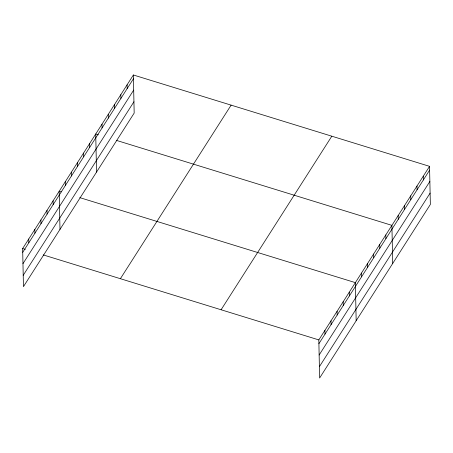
<?xml version="1.0" encoding="UTF-8"?>
<svg xmlns="http://www.w3.org/2000/svg" width="453" height="453" viewBox="0 0 453 453"><rect width="100%" height="100%" fill="white"/><g stroke="black" fill="none" stroke-linecap="round" stroke-linejoin="round"><path stroke-width="0.68" d="M133.375 74.983L134.173 113.086L23.448 286.653L22.65 248.55L133.375 74.983L429.552 166.347L430.35 204.45L319.625 378.017L318.827 339.914L429.552 166.347M22.729 252.321L133.454 78.748M22.967 263.652L133.692 90.079M23.211 275.322L133.935 101.755M120.39 278.703L231.115 105.136M221.087 309.767L331.817 136.194M318.906 343.685L429.631 170.118M319.144 355.016L429.869 181.449M319.388 366.687L430.112 193.12M98.392 134.818L95.73 133.997L96.529 172.095M116.342 140.356L391.907 225.362L392.706 263.465M61.183 191.891L59.19 191.274L59.989 229.377M79.802 197.633L355.367 282.638L356.166 320.741M22.65 248.55L25.311 249.371M43.262 254.909L318.827 339.914M423.278 176.183L423.357 179.954M417.003 186.019L417.083 189.79M410.729 195.855L410.809 199.626M404.455 205.69L404.535 209.456M398.181 215.526L398.261 219.292M385.814 234.909L385.894 238.674M379.727 244.456L379.807 248.221M373.634 254.003L373.714 257.768M367.547 263.544L367.626 267.315M361.454 273.091L361.534 276.862M349.274 292.185L349.354 295.956M343.187 301.732L343.266 305.498M337.094 311.279L337.174 315.045M331.007 320.826L331.086 324.591M324.914 330.373L324.994 334.138M127.1 84.819L127.18 88.584M120.826 94.654L120.906 98.42M114.552 104.49L114.632 108.256M108.278 114.326L108.358 118.091M102.004 124.162L102.084 127.927M89.637 143.544L89.717 147.31M83.55 153.086L83.629 156.857M77.457 162.633L77.537 166.404M71.37 172.18L71.449 175.951M65.277 181.727L65.357 185.498M53.097 200.821L53.177 204.586M47.01 210.368L47.089 214.133M40.917 219.915L40.997 223.68M34.83 229.456L34.909 233.227M28.737 239.003L28.816 242.774"/></g></svg>
